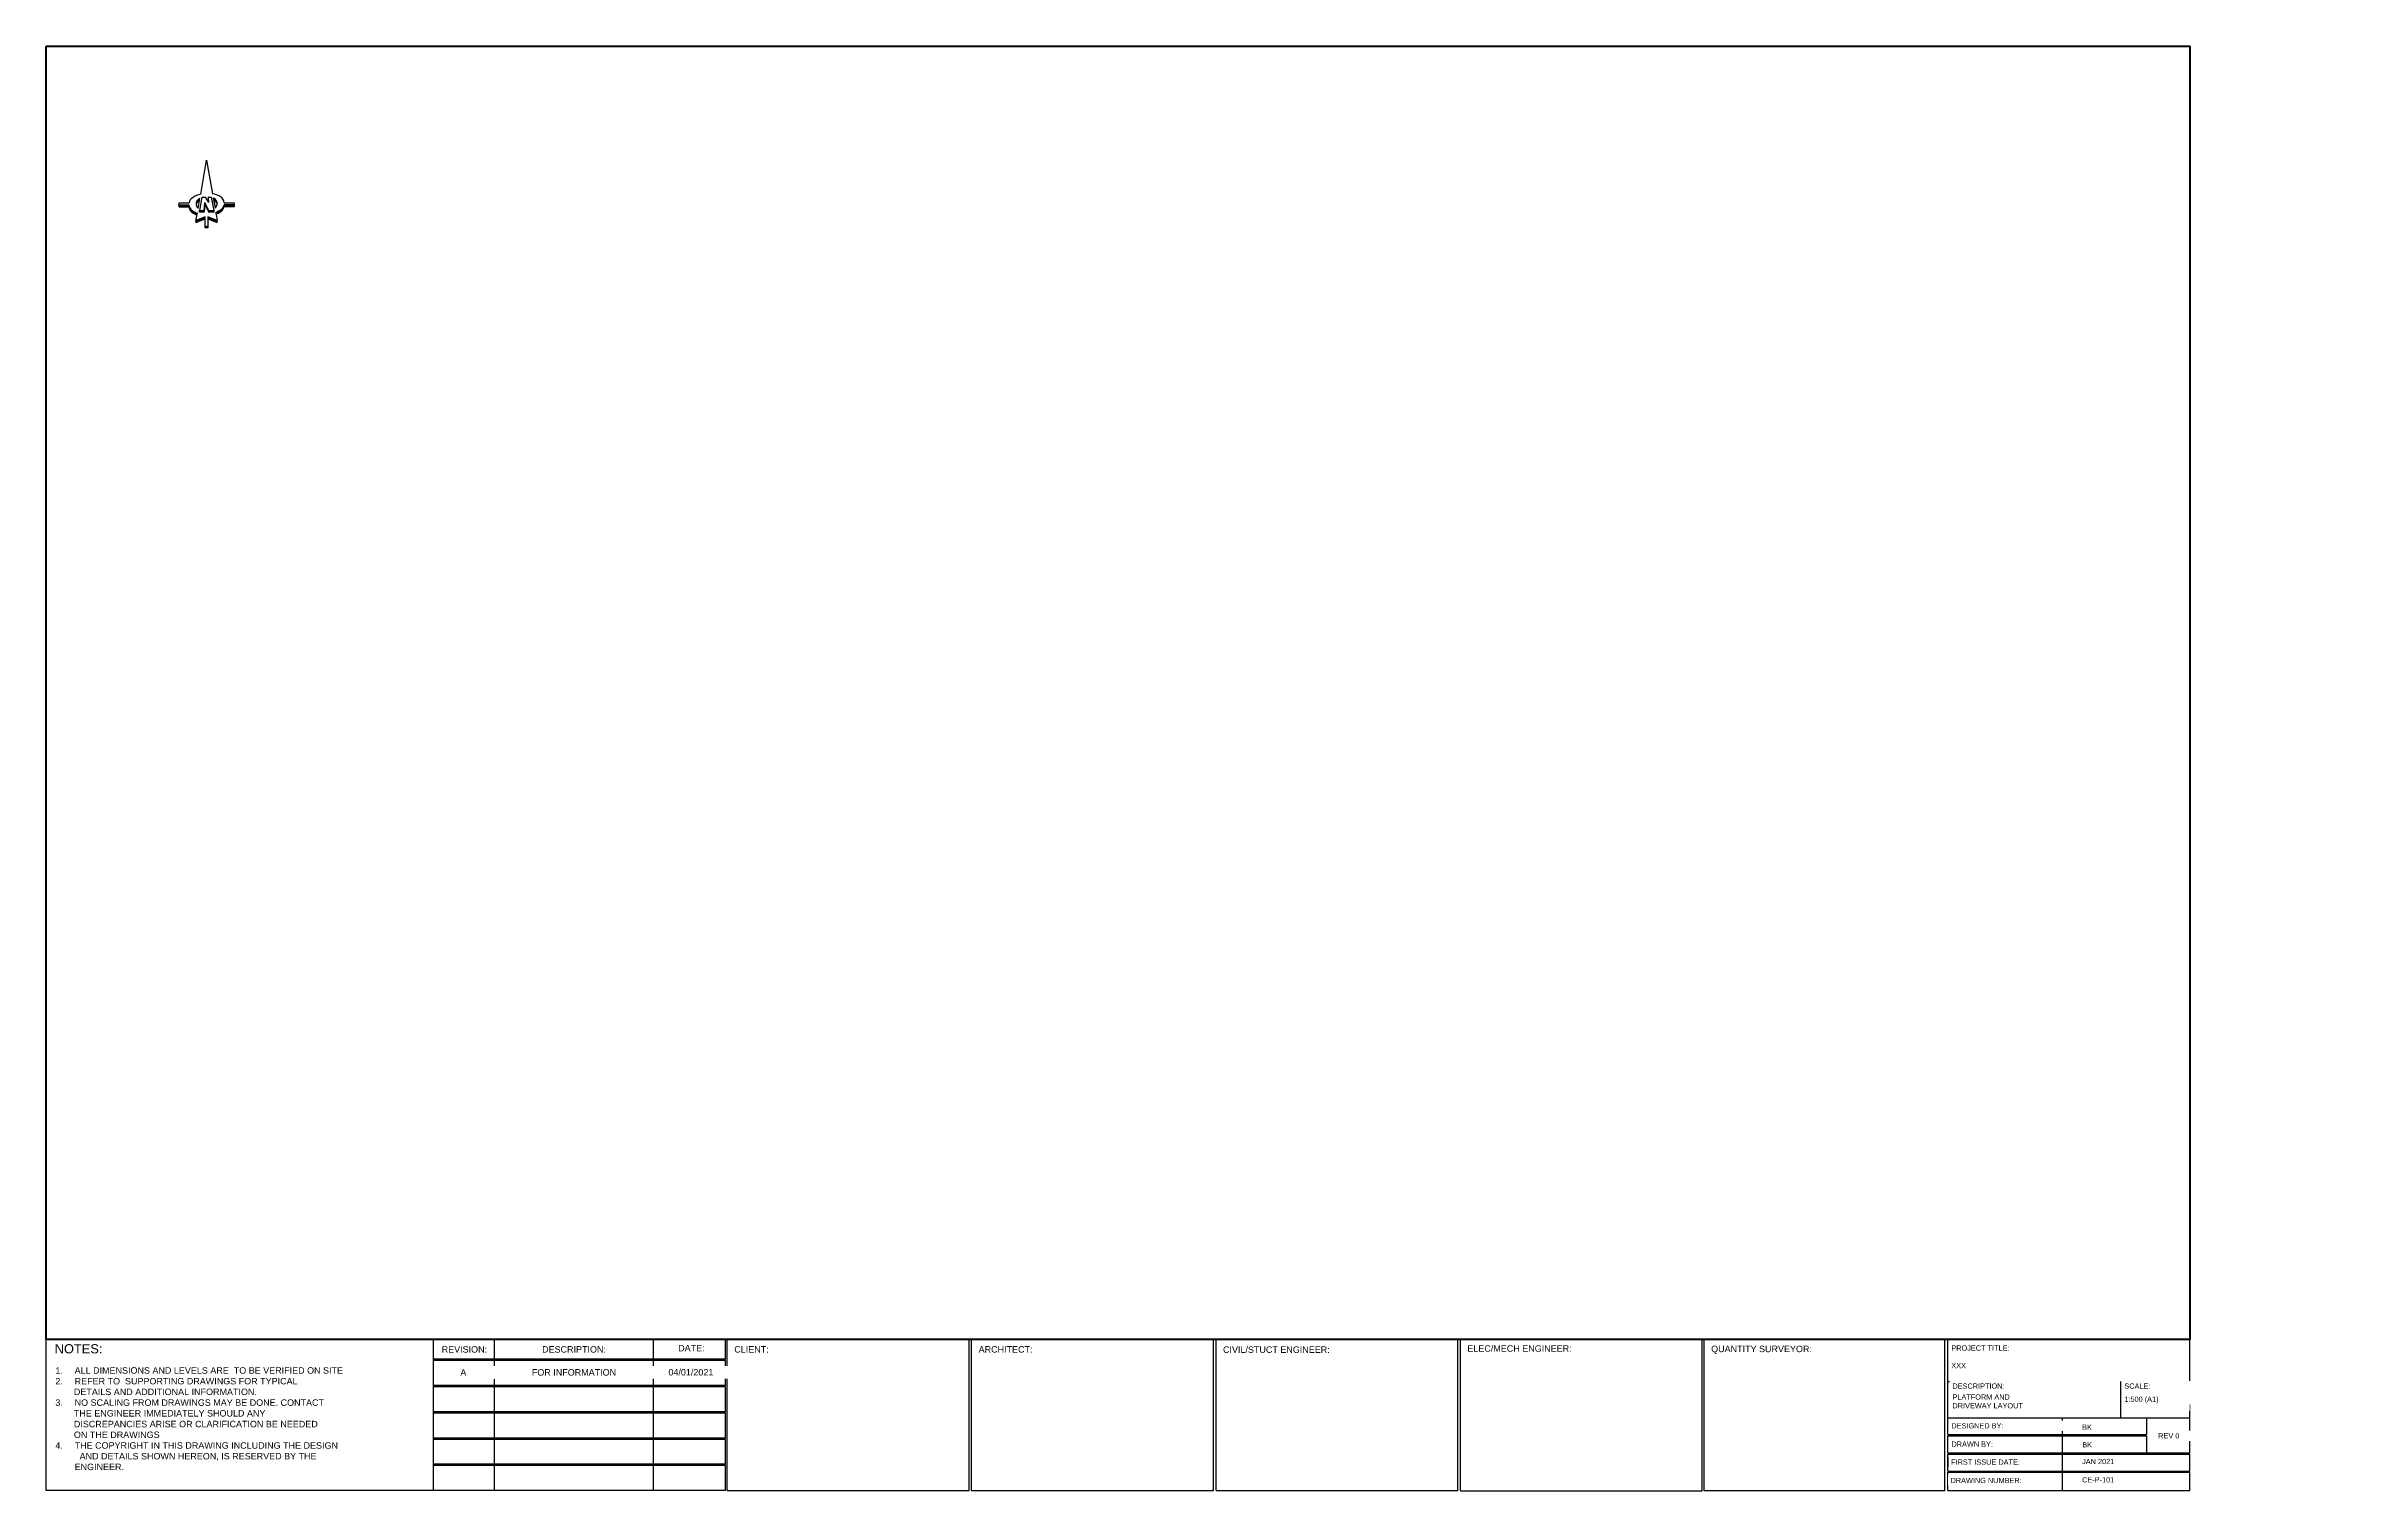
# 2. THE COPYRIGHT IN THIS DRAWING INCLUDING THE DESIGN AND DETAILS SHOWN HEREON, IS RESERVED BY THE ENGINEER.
# Paper-space layout 'A1 LANDSCAPE' of a CAD drawing. Header units: metres. Extents: x -279 to 603, y -177 to 373.
import ezdxf

# ---------------------------------------------------------------- set-up
doc = ezdxf.new("R2010")
doc.units = ezdxf.units.M
doc.linetypes.add('CENTER', pattern=[2, 1.25, -0.25, 0.25, -0.25])
doc.layers.add('NORTH', color=1, linetype='CENTER')
doc.layers.add('SCOUR PIPES', color=7, linetype='Continuous')
doc.layers.add('VP', color=1, linetype='Continuous', plot=False)
doc.styles.add('ARIAL', font='arial.ttf')
doc.styles.add('ARIALNI', font='arial.ttf')

# ---------------------------------------------------------------- blocks, each defined once
blk = doc.blocks.new('_NORTH')
at = {"layer": 'NORTH', "color": 1, "linetype": 'Continuous'}
for p, q in [((-3, 17.2), (0, 34.4)), ((0, 34.4), (3, 17.4)), ((-14.1, 11.7), (-14, 12.8)), ((-14, 12.8), (-8.9, 12.8)), ((-5.4, 12.5), (-5.1, 12.5)), ((-5.4, 12.2), (-5.2, 12.2)), ((-5.3, 13), (-4.8, 13)), ((-5.3, 12.8), (-5, 12.8)), ((-5.1, 13.3), (-4.5, 13.3)), ((-5, 13.6), (-4.2, 13.6)), ((-4.8, 13.9), (-3.8, 13.9)), ((-4.6, 14.1), (-3.6, 14.1)), ((-4.3, 9.9), (-3.4, 14.9)), ((-4.3, 14.4), (-3.5, 14.4)), ((-3.9, 14.7), (-3.5, 14.7)), ((-2.4, 15.7), (-3.6, 8.9)), ((-2.4, 15.7), (-0.8, 15.7)), ((-1.2, 8.9), (-0.9, 12.9)), ((-1.2, 8.9), (-0.9, 12.9)), ((-0.9, 12), (-1.2, 8)), ((-0.9, 12), (-0.9, 12.9)), ((1.2, 8.9), (-0.9, 12.9)), ((-0.9, 12), (1.2, 8)), ((-0.8, 15.7), (0.9, 13)), ((-0.8, 11.8), (-0.8, 12.6)), ((-0.6, 11.3), (-0.5, 12.1)), ((0.8, 15.7), (2.4, 15.7)), ((0.8, 15.7), (0.9, 13)), ((2.4, 15.7), (3.6, 8.9)), ((3.4, 15.2), (4.3, 10.2)), ((3.5, 14.7), (4.2, 14.7)), ((3.5, 14.5), (4.5, 14.5)), ((3.6, 14.2), (4.8, 14.2)), ((4.1, 13.9), (5, 13.9)), ((4.4, 13.7), (5.1, 13.7)), ((4.7, 13.4), (5.2, 13.4)), ((4.9, 13.1), (5.3, 13.1)), ((5.1, 12.8), (5.4, 12.8)), ((5.2, 12.6), (5.4, 12.6)), ((5.3, 12.3), (5.4, 12.3)), ((9, 12.8), (14, 12.8)), ((14, 12.8), (14.1, 11.7)), ((-14.1, 11.7), (-9, 11.7)), ((-14.1, 11.7), (-14.1, 10.8)), ((-14, 10.8), (-14.1, 10.8)), ((-14, 10.8), (-13.9, 11.7)), ((-14, 10.8), (-9, 10.8)), ((-13.8, 10.8), (-13.6, 11.7)), ((-13.5, 10.8), (-13.3, 11.7)), ((-13.2, 10.8), (-13.1, 11.7)), ((-12.9, 10.8), (-12.8, 11.7)), ((-12.7, 10.8), (-12.5, 11.7)), ((-12.4, 10.8), (-12.2, 11.7)), ((-12.1, 10.8), (-12, 11.7)), ((-11.8, 10.8), (-11.7, 11.7)), ((-11.6, 10.8), (-11.4, 11.7)), ((-11.3, 10.8), (-11.1, 11.7)), ((-11, 10.8), (-10.9, 11.7)), ((-10.7, 10.8), (-10.6, 11.7)), ((-10.5, 10.8), (-10.3, 11.7)), ((-10.2, 10.8), (-10, 11.7)), ((-9.9, 10.8), (-9.8, 11.7)), ((-9.6, 10.8), (-9.5, 11.7)), ((-9.4, 10.8), (-9.2, 11.7)), ((-9, 11.7), (-9, 11.7)), ((-9, 11.7), (-9, 10.8)), ((-9, 11), (-8.9, 11)), ((-9, 10.7), (-8.8, 10.7)), ((-8.9, 10.4), (-8.7, 10.4)), ((-8.9, 10.2), (-8.5, 10.2)), ((-8.8, 9.9), (-8.4, 9.9)), ((-8.7, 9.6), (-8.2, 9.6)), ((-8.6, 9.4), (-8, 9.4)), ((-8.4, 9.1), (-7.7, 9.1)), ((-8.3, 8.8), (-7.4, 8.8)), ((-8.1, 8.6), (-7, 8.6)), ((-7.8, 8.3), (-6.4, 8.3)), ((-7.5, 8), (-5.8, 8)), ((-7.1, 7.7), (-5.1, 7.7)), ((-6.6, 7.5), (-4.7, 7.5)), ((-6, 7.2), (-4.8, 7.2)), ((-5.4, 3.8), (-4.7, 7.6)), ((-0.7, 5.7), (-5.4, 3.8)), ((-5.4, 2.8), (-0.7, 4.7)), ((-5.4, 3.8), (-5.4, 2.8)), ((-5.3, 2.8), (-5.1, 3.9)), ((-5, 3), (-4.8, 4)), ((-4.7, 3.1), (-4.5, 4.1)), ((-4.4, 3.2), (-4.2, 4.2)), ((-4.1, 3.3), (-3.9, 4.4)), ((-3.8, 3.4), (-3.6, 4.5)), ((-3.6, 8), (-3.6, 8.9)), ((-3.6, 8.9), (-1.2, 8.9)), ((-3.6, 8.6), (-1.2, 8.6)), ((-3.6, 8.4), (-1.2, 8.4)), ((-3.6, 8.1), (-1.2, 8.1)), ((-1.2, 8), (-3.6, 8)), ((-3.5, 3.6), (-3.3, 4.6)), ((-3.2, 3.7), (-3, 4.7)), ((-2.9, 3.8), (-2.7, 4.8)), ((-2.6, 3.9), (-2.4, 5)), ((-2.3, 4), (-2.2, 5.1)), ((-2, 4.2), (-1.9, 5.2)), ((-1.7, 4.3), (-1.6, 5.3)), ((-1.5, 4.4), (-1.3, 5.4)), ((-1.2, 8.9), (-1.2, 8)), ((-1.2, 4.5), (-1, 5.6)), ((-0.7, 0), (-0.7, 5.7)), ((-0.7, 0.9), (0.7, 0.9)), ((0.7, 0), (-0.7, 0)), ((-0.6, 0), (-0.5, 0.9)), ((0.5, 0), (-0.5, 0)), ((-0.3, 10.8), (-0.3, 11.6)), ((-0.3, 0), (-0.2, 0.9)), ((-0.1, 10.4), (0, 11.2)), ((-0.1, 0), (0.1, 0.9)), ((0.2, 9.9), (0.2, 10.7)), ((0.2, 0), (0.4, 0.9)), ((0.4, 9.4), (0.5, 10.2)), ((0.5, 0), (0.6, 0.9)), ((0.7, 9), (0.7, 9.8)), ((0.7, 5.7), (0.7, 0.9)), ((5.4, 3.8), (0.7, 5.7)), ((0.7, 4.7), (5.4, 2.8)), ((0.7, 0.9), (0.7, 0)), ((0.8, 4.6), (1, 5.6)), ((0.9, 8.5), (0.9, 9.3)), ((1.1, 8), (1.2, 8.3)), ((1.1, 4.5), (1.2, 5.4)), ((1.2, 8.9), (3.6, 8.9)), ((1.2, 8), (1.2, 8.9)), ((1.2, 8.9), (3.6, 8.9)), ((1.2, 8.6), (3.6, 8.6)), ((1.2, 8.4), (3.6, 8.4)), ((1.2, 8.1), (3.6, 8.1)), ((3.6, 8), (1.2, 8)), ((1.3, 4.4), (1.5, 5.3)), ((1.6, 4.3), (1.8, 5.2)), ((1.8, 4.2), (2, 5.1)), ((2.1, 4.1), (2.3, 5)), ((2.4, 4), (2.5, 4.9)), ((2.6, 3.9), (2.8, 4.8)), ((2.9, 3.8), (3, 4.7)), ((3.1, 3.7), (3.3, 4.6)), ((3.4, 3.6), (3.5, 4.5)), ((3.6, 8.9), (3.6, 8)), ((3.6, 3.5), (3.8, 4.4)), ((3.9, 3.4), (4.1, 4.3)), ((4.2, 3.3), (4.3, 4.2)), ((4.4, 3.2), (4.6, 4.1)), ((4.7, 7.9), (6.5, 7.9)), ((4.7, 7.9), (5.4, 3.8)), ((4.7, 7.6), (6, 7.6)), ((4.7, 3.1), (4.8, 4)), ((4.8, 7.3), (5.4, 7.3)), ((4.9, 3), (5.1, 3.9)), ((5.2, 8.1), (6.9, 8.1)), ((5.2, 2.9), (5.3, 3.8)), ((5.4, 2.8), (5.4, 3.8)), ((5.8, 8.4), (7.3, 8.4)), ((6.3, 8.7), (7.7, 8.7)), ((6.8, 9), (8, 9)), ((7.2, 9.2), (8.2, 9.2)), ((7.6, 9.5), (8.4, 9.5)), ((7.9, 9.8), (8.5, 9.8)), ((8.1, 10), (8.7, 10)), ((8.3, 10.3), (8.8, 10.3)), ((8.5, 10.6), (8.8, 10.6)), ((8.6, 10.8), (8.9, 10.8)), ((8.9, 10.8), (8.9, 11.7)), ((14.1, 11.7), (8.9, 11.7)), ((14.1, 10.8), (8.9, 10.8)), ((9.2, 10.8), (9.3, 11.7)), ((9.4, 10.8), (9.6, 11.7)), ((9.7, 10.8), (9.9, 11.7)), ((10, 10.8), (10.1, 11.7)), ((10.3, 10.8), (10.4, 11.7)), ((10.5, 10.8), (10.7, 11.7)), ((10.8, 10.8), (11, 11.7)), ((11.1, 10.8), (11.2, 11.7)), ((11.4, 10.8), (11.5, 11.7)), ((11.6, 10.8), (11.8, 11.7)), ((11.9, 10.8), (12.1, 11.7)), ((12.2, 10.8), (12.3, 11.7)), ((12.5, 10.8), (12.6, 11.7)), ((12.7, 10.8), (12.9, 11.7)), ((13, 10.8), (13.2, 11.7)), ((13.3, 10.8), (13.4, 11.7)), ((13.5, 10.8), (13.7, 11.7)), ((13.8, 10.8), (14, 11.7)), ((14.1, 11.7), (14.1, 10.8))]:
    blk.add_line(p, q, dxfattribs=at)
for centre, radius, start, end in [((-5, 12), 3.99, 123, 168.623), ((0.5, 3.6), 14, 104.411, 123), ((-2.5, 12.2), 2.85, 123, 189.076), ((-2.5, 11.3), 2.85, 123, 170.924), ((0.2, 7.9), 7.95, 117.434, 123), ((0.2, 7), 7.95, 118.868, 123), ((0.5, 3.6), 14, 63, 79.546), ((0.2, 7.9), 7.95, 63, 66.591), ((0.2, 7), 7.95, 63, 65.229), ((2.5, 12.4), 2.85, 350.924, 63), ((2.5, 11.5), 2.85, 9.076, 63), ((2.5, 12.4), 2.85, 307.351, 350.924), ((5, 12.5), 3.99, 3.788, 63), ((-5, 12), 3.99, 184.195, 243), ((-5, 11.1), 3.99, 184.195, 243), ((-0.5, 20.9), 14, 243, 252.25), ((-0.5, 20), 14, 243, 251.604), ((-2.5, 12.2), 2.85, 189.076, 231.597), ((-0.5, 20.9), 14, 291.459, 303), ((-0.5, 20), 14, 292.112, 303), ((5, 12.5), 3.99, 303, 348.209), ((5, 11.6), 3.99, 303, 348.209)]:
    blk.add_arc(centre, radius, start, end, dxfattribs=at)
blk = doc.blocks.new('NORTH')
at = {"color": 1}
blk.add_blockref('_NORTH', (-88.5, 324.8), dxfattribs=at)

psp = doc.layouts.new('A1 LANDSCAPE')

# ---------------------------------------------------------------- linework, layer by layer
at = {"layer": 'SCOUR PIPES', "color": 7}
for p, q in [((-279.39, -119.53), (-163.78, -119.52)), ((-131.83, -119.52), (-20.51, -119.52)), ((-131.83, -127.14), (-131.83, -119.52)), ((-47.95, -127.14), (-47.95, -119.53)), ((-20.51, -127.14), (-20.51, -119.53)), ((-19.77, -177.14), (-19.77, -119.5)), ((-19.77, -119.5), (72.44, -119.5)), ((72.44, -177.14), (72.44, -119.5)), ((73.39, -177.16), (73.39, -119.52)), ((73.39, -119.52), (165.6, -119.52)), ((165.6, -177.16), (165.6, -119.52)), ((166.55, -119.53), (258.76, -119.53)), ((166.55, -177.17), (166.55, -119.53)), ((258.76, -177.17), (258.76, -119.53)), ((259.71, -177.19), (259.71, -119.55)), ((259.71, -119.55), (351.93, -119.55)), ((351.93, -177.19), (351.93, -119.55)), ((352.65, -119.55), (444.35, -119.55)), ((352.65, -177.19), (352.65, -119.55)), ((445.54, -119.55), (537.75, -119.55)), ((445.54, -155.83), (445.54, -119.55)), ((445.54, -119.55), (537.75, -119.55)), ((537.75, -155.33), (537.75, -119.53)), ((-131.83, -137.14), (-131.83, -127.64)), ((-47.95, -137.14), (-47.95, -127.64)), ((-20.51, -137.14), (-20.51, -127.64)), ((-20.51, -137.14), (-131.83, -137.14)), ((-20.51, -137.64), (-131.83, -137.64)), ((-131.83, -147.14), (-131.83, -137.64)), ((-108.49, -147.14), (-108.49, -137.64)), ((-47.95, -147.14), (-47.95, -137.64)), ((-20.51, -147.02), (-20.51, -137.64)), ((445.54, -135.6), (537.75, -135.6)), ((-131.83, -147.14), (-131.83, -147.02)), ((-131.83, -177.14), (-131.83, -147.02)), ((-20.51, -147.14), (-131.83, -147.14)), ((-20.51, -147.64), (-131.83, -147.64)), ((-131.83, -157.14), (-131.83, -147.64)), ((-108.49, -157.14), (-108.49, -147.64)), ((-47.95, -157.14), (-47.95, -147.64)), ((-20.51, -147.14), (-20.51, -147.02)), ((-20.51, -157.14), (-20.51, -147.64)), ((489.17, -149.4), (489.17, -156.33)), ((521.23, -149.4), (521.23, -155.83)), ((537.75, -155.33), (537.75, -148.9)), ((-20.51, -157.14), (-131.83, -157.14)), ((-20.51, -157.64), (-131.83, -157.64)), ((-131.83, -167.14), (-131.83, -157.64)), ((-108.49, -167.14), (-108.49, -157.64)), ((-47.95, -167.14), (-47.95, -157.64)), ((-20.51, -167.14), (-20.51, -157.64)), ((445.54, -156.33), (521.23, -156.33)), ((537.75, -162.76), (537.75, -155.33)), ((537.75, -162.76), (537.75, -155.33)), ((-20.51, -167.14), (-131.83, -167.14)), ((-20.51, -167.64), (-131.83, -167.64)), ((-131.83, -177.14), (-131.83, -167.64)), ((-108.49, -177.14), (-108.49, -167.64)), ((-47.95, -177.14), (-47.95, -167.64)), ((-20.51, -177.14), (-20.51, -167.64)), ((537.75, -169.7), (537.75, -163.26)), ((537.75, -169.7), (537.75, -163.26)), ((537.75, -177.13), (537.75, -170.2)), ((537.75, -177.13), (537.75, -170.2)), ((-131.83, -177.16), (-279.39, -177.16)), ((-20.51, -177.14), (-131.83, -177.14)), ((-19.77, -177.14), (72.44, -177.14)), ((73.39, -177.16), (165.6, -177.16)), ((166.55, -177.17), (258.76, -177.17)), ((259.71, -177.19), (351.93, -177.19))]:
    psp.add_line(p, q, dxfattribs=at)

# ---------------------------------------------------------------- block references
at = {"color": 1, "xscale": 0.75, "yscale": 0.75, "zscale": 0.75}
psp.add_blockref('NORTH', (-151.91, 60.35), dxfattribs=at)

# ---------------------------------------------------------------- texts
at = {"layer": 'SCOUR PIPES', "color": 7, "insert": (496.74, -165.07), "char_height": 2, "width": 35.4371, "attachment_point": 1, "style": 'ARIALNI', "bg_fill": 2}
psp.add_mtext('JAN 2021', dxfattribs=at)

# ---------------------------------------------------------------- next in the draw order: linework, layer by layer
at = {"layer": 'SCOUR PIPES', "color": 7}
for p, q in [((521.23, -156.33), (521.23, -162.76)), ((445.54, -162.76), (537.75, -162.76)), ((445.54, -170.2), (537.75, -170.2))]:
    psp.add_line(p, q, dxfattribs=at)

# ---------------------------------------------------------------- next in the draw order: texts
at = {"layer": 'SCOUR PIPES', "color": 7, "attachment_point": 1, "bg_fill": 2}
for s, insert, char_height, width, style in [('NOTES:', (-276.19, -121.38), 3.5, 11.9021, 'ARIALNI'), ('DATE:', (-38.49, -121.65), 2.45, 11.9021, 'ARIALNI'), ('ARCHITECT:', (76.05, -122.12), 2.45, 11.9021, 'ARIAL'), ('CIVIL/STUCT ENGINEER:', (169.21, -122.23), 2.45, 62.4289, 'ARIAL'), ('ELEC/MECH ENGINEER:', (262.38, -121.8), 2.45, 58.9062, 'ARIAL'), ('QUANTITY SURVEYOR:', (355.32, -121.96), 2.45, 56.0491, 'ARIALNI')]:
    psp.add_mtext(s, dxfattribs=dict(at, insert=insert, char_height=char_height, width=width, style=style))

# ---------------------------------------------------------------- next in the draw order: linework, layer by layer
at = {"layer": 'SCOUR PIPES', "color": 7}
for p, q in [((-279.39, -177.16), (-279.39, -119.53)), ((-20.51, -127.14), (-131.83, -127.14))]:
    psp.add_line(p, q, dxfattribs=at)

# ---------------------------------------------------------------- next in the draw order: texts
at = {"layer": 'SCOUR PIPES', "color": 7, "insert": (-278.39, -126.07), "char_height": 2.45, "width": 110.1196, "attachment_point": 1, "style": 'ARIAL'}
psp.add_mtext('{\\C0;\\P\\pxi-3,l4,t4;1.^IALL DIMENSIONS AND LEVELS ARE  TO BE VERIFIED ON SITE\\P\\A1;\\fArial|b0|i0|c0|p34;\\C7;2.^IREFER TO  SUPPORTING DRAWINGS FOR TYPICAL \\P\\pi0,l0,tz;          DETAILS AND ADDITIONAL INFORMATION. \\P\\pi-3,l4,t4;3.^INO SCALING FROM DRAWINGS MAY BE DONE. CONTACT  \\P\\pi0,l0,qj,tz;          THE ENGINEER IMMEDIATELY SHOULD ANY\\P          DISCREPANCIES ARISE OR CLARIFICATION BE NEEDED \\P\\pq*;          ON THE DRAWINGS\\A0;\\C0;\\P\\pi-3,l4,t4;4.^ITHE COPYRIGHT IN THIS DRAWING INCLUDING THE DESIGN   AND DETAILS SHOWN HEREON, IS RESERVED BY THE ENGINEER.}', dxfattribs=at)
at = {"layer": 'SCOUR PIPES', "color": 7, "insert": (446.8, -165.31), "char_height": 2, "width": 47.6773, "attachment_point": 1, "style": 'ARIALNI', "bg_fill": 2}
psp.add_mtext('FIRST ISSUE DATE:', dxfattribs=at)

# ---------------------------------------------------------------- next in the draw order: linework, layer by layer
at = {"layer": 'SCOUR PIPES', "color": 7}
for p, q in [((445.54, -162.76), (445.54, -156.33)), ((489.17, -156.33), (489.17, -162.76)), ((445.54, -169.7), (445.54, -163.26)), ((445.54, -163.26), (537.75, -163.26)), ((445.54, -177.13), (445.54, -170.2))]:
    psp.add_line(p, q, dxfattribs=at)

# ---------------------------------------------------------------- next in the draw order: texts
at = {"layer": 'SCOUR PIPES', "color": 7, "insert": (-128.66, -122.13), "char_height": 2.45, "width": 11.9021, "attachment_point": 1, "style": 'ARIALNI', "bg_fill": 2}
psp.add_mtext('REVISION:', dxfattribs=at)

# ---------------------------------------------------------------- next in the draw order: linework, layer by layer
at = {"layer": 'SCOUR PIPES', "color": 7}
for p, q in [((-131.83, -147.02), (-131.83, -119.52)), ((-108.49, -127.14), (-108.49, -119.53)), ((-20.51, -127.64), (-131.83, -127.64)), ((-108.49, -137.14), (-108.49, -127.64))]:
    psp.add_line(p, q, dxfattribs=at)

# ---------------------------------------------------------------- next in the draw order: texts
at = {"layer": 'SCOUR PIPES', "color": 7, "char_height": 2, "attachment_point": 1, "style": 'ARIALNI', "bg_fill": 2}
for s, insert, width in [('BK', (496.8, -158.69), 11.9021), ('DRAWING NUMBER:', (446.56, -172.3), 49.3699)]:
    psp.add_mtext(s, dxfattribs=dict(at, insert=insert, width=width))

# ---------------------------------------------------------------- next in the draw order: linework, layer by layer
at = {"layer": 'SCOUR PIPES', "color": 7}
for p, q in [((444.35, -177.19), (444.35, -119.55)), ((489.17, -163.26), (489.17, -169.7)), ((445.54, -169.7), (537.75, -169.7)), ((489.17, -170.2), (489.17, -177.13)), ((444.35, -177.19), (352.65, -177.19)), ((445.54, -177.13), (537.75, -177.13))]:
    psp.add_line(p, q, dxfattribs=at)

# ---------------------------------------------------------------- next in the draw order: texts
at = {"layer": 'SCOUR PIPES', "color": 7, "char_height": 2.45, "width": 11.9021, "attachment_point": 1, "style": 'ARIALNI', "bg_fill": 2}
for s, insert in [('DESCRIPTION:', (-90.37, -122.12)), ('CLIENT:', (-17.11, -122.12)), ('A', (-121.53, -130.91))]:
    psp.add_mtext(s, dxfattribs=dict(at, insert=insert))

# ---------------------------------------------------------------- next in the draw order: texts
at = {"layer": 'SCOUR PIPES', "color": 7, "attachment_point": 1, "bg_fill": 2}
for s, insert, char_height, width, style in [('PROJECT TITLE: \\P\\PXXX', (446.88, -121.85), 2, 85.6202, 'ARIALNI'), ('04/01/2021', (-42.22, -130.85), 2.45, 30.7133, 'ARIALNI'), ('DRAWN BY:', (446.92, -158.45), 2, 31.603, 'ARIALNI'), ('CE-P-101', (496.74, -172.05), 2, 35.4371, 'ARIAL')]:
    psp.add_mtext(s, dxfattribs=dict(at, insert=insert, char_height=char_height, width=width, style=style))

# ---------------------------------------------------------------- next in the draw order: linework, layer by layer
at = {"color": 7, "lineweight": 40}
psp.add_lwpolyline([(-279.39, 373.15), (537.75, 373.15), (537.75, -119.53), (-279.39, -119.53)], close=True, dxfattribs=at)
at = {"layer": 'SCOUR PIPES', "color": 7}
for p, q in [((445.54, -155.33), (445.54, -148.9)), ((445.54, -155.83), (521.23, -155.83)), ((445.61, -156.33), (521.23, -156.33))]:
    psp.add_line(p, q, dxfattribs=at)

# ---------------------------------------------------------------- next in the draw order: texts
at = {"layer": 'SCOUR PIPES', "color": 7, "insert": (-108.49, -130.88), "char_height": 2.45, "width": 60.5386, "attachment_point": 1, "style": 'ARIALNI', "bg_fill": 2}
psp.add_mtext('\\pxqc;FOR INFORMATION', dxfattribs=at)

# ---------------------------------------------------------------- next in the draw order: viewports
at = {"layer": 'VP', "color": 1, "lineweight": 0, "view_target_point": (92360.08, -871445.91)}
psp.add_viewport(center=(129.18, 126.81), size=(817.14, 492.6796), view_center_point=(-90360.08, 873445.91), view_height=246339.8237, dxfattribs=at)

# ---------------------------------------------------------------- next in the draw order: texts
at = {"layer": 'SCOUR PIPES', "color": 7, "char_height": 2, "width": 11.9021, "attachment_point": 1, "style": 'ARIALNI', "bg_fill": 2}
for s, insert in [('BK', (496.72, -151.98)), ('REV 0', (525.75, -155.27))]:
    psp.add_mtext(s, dxfattribs=dict(at, insert=insert))

# ---------------------------------------------------------------- next in the draw order: linework, layer by layer
at = {"layer": 'SCOUR PIPES', "color": 7}
psp.add_line((445.54, -149.4), (537.75, -149.4), dxfattribs=at)

# ---------------------------------------------------------------- next in the draw order: texts
at = {"layer": 'SCOUR PIPES', "color": 7, "insert": (446.88, -151.47), "char_height": 2, "width": 54.2631, "attachment_point": 1, "style": 'ARIALNI', "bg_fill": 2}
psp.add_mtext('DESIGNED BY:', dxfattribs=at)

# ---------------------------------------------------------------- next in the draw order: texts
at = {"layer": 'SCOUR PIPES', "color": 7, "insert": (447.3, -136.34), "char_height": 2, "width": 89.4914, "attachment_point": 1, "style": 'ARIALNI', "bg_fill": 2}
psp.add_mtext('DESCRIPTION:\\P{\\H0.25x;\\P}PLATFORM AND \\PDRIVEWAY LAYOUT ', dxfattribs=at)

# ---------------------------------------------------------------- next in the draw order: linework, layer by layer
at = {"layer": 'SCOUR PIPES', "color": 7, "flags": 128}
psp.add_lwpolyline([(511.55, -149.4), (511.55, -135.6)], dxfattribs=at)

# ---------------------------------------------------------------- next in the draw order: texts
at = {"layer": 'SCOUR PIPES', "color": 7, "insert": (512.84, -136.34), "char_height": 2, "width": 89.4914, "attachment_point": 1, "style": 'ARIALNI', "bg_fill": 2}
psp.add_mtext('SCALE:\\P{\\H0.5x;\\P}1:500 (A1)', dxfattribs=at)

doc.saveas('drawing.dxf')
